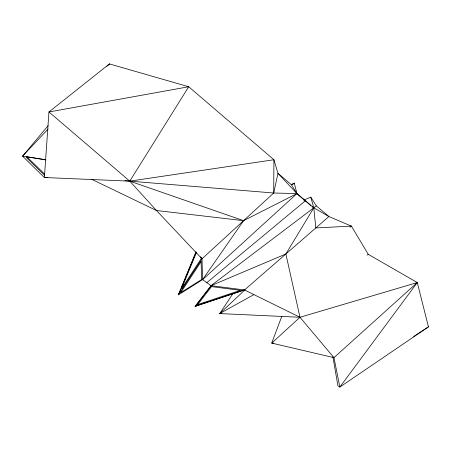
<?xml version="1.0" encoding="UTF-8"?>
<svg xmlns="http://www.w3.org/2000/svg" width="451" height="451" viewBox="0 0 451 451"><rect width="100%" height="100%" fill="white"/><g stroke="black" fill="none" stroke-linecap="round" stroke-linejoin="round"><path stroke-width="0.68" d="M124.899 180.659L129.764 181.139L273.915 159.739L277.979 173.347L291.357 184.696L294.277 183.123L296.95 193.58L202.595 279.614L178.331 294.875L201.997 258.823L273.706 193.017L273.915 159.739L188.71 86.75L109.43 63.918L48.945 111.972L44.39 177.519L129.764 181.139L273.706 193.017L296.95 193.58L313.795 207.815L328.909 216.553L351.391 226.109L368.281 254.347L417.288 282.557L428.45 326.857L339.845 387.082L337.9 385.791L332.911 356.809M45.512 159.722L26.756 156.734L26.739 157.901L44.722 175.411M273.706 193.017L277.979 173.347L296.95 193.58L243.568 220.674L202.595 279.614L211.029 285.663L244.504 289.97L299.983 317.273L333.954 357.654L339.845 387.082L417.288 282.557L299.983 317.273L219.705 313.575L233.15 293.268M281.858 316.14L271.733 343.104L333.954 357.654L417.288 282.557L415.585 283.809M196.038 251.793L178.331 294.875L180.276 291.183M179.881 291.605L180.682 289.655M181.217 288.352L195.931 252.577M196.286 252.876L181.544 288.691L201.242 258.632L200.47 256.698M211.029 285.663L285.872 253.986L313.795 207.815L316.36 205.904L328.909 216.553L244.504 289.97L195.024 306.438L211.029 285.663L313.795 207.815L310.773 197.172L303.658 200.131M198.028 302.875L197.183 303.974L198.164 302.965M198.88 301.775L203.965 295.174M204.816 294.075L211.175 285.821M350.506 227.197L351.391 226.109L315.818 227.941L313.795 207.815L312.081 206.744M48.167 125.654L22.55 156.176L44.39 177.519L47.913 177.469M48.133 129.009L22.55 156.176L46.025 159.913M108.465 64.938L109.43 63.918L106.853 66.314M197.966 303.422L195.024 306.438L204.799 302.734M221.807 313.406L219.705 313.575L245.051 289.773M206.823 282.653L305.428 200.746M413.753 336.423L428.45 326.857M367.097 255.108L368.281 254.347M219.705 313.575L253.913 294.599M350.123 226.718L351.391 226.109M208.774 301.403L202.916 303.624L243.991 289.948M273.825 343.2L271.733 343.104L299.983 317.273L285.872 253.986M91.728 179.335L156.474 210.516L243.568 220.674L129.764 181.139L48.945 111.972L188.71 86.75L129.764 181.139L156.474 210.516L201.997 258.823L202.595 279.614M297.626 194.33L310.587 205.278M26.756 156.734L44.762 174.227M310.773 197.172L316.36 205.904M291.357 184.696L296.95 193.58M201.484 257.544L201.997 258.823M201.09 261.636L180.625 292.75L201.631 279.53L201.09 261.636M211.525 286.622L197.662 304.588L240.406 290.337L211.525 286.622M294.277 183.123L291.96 184.718L294.277 183.123"/></g></svg>
